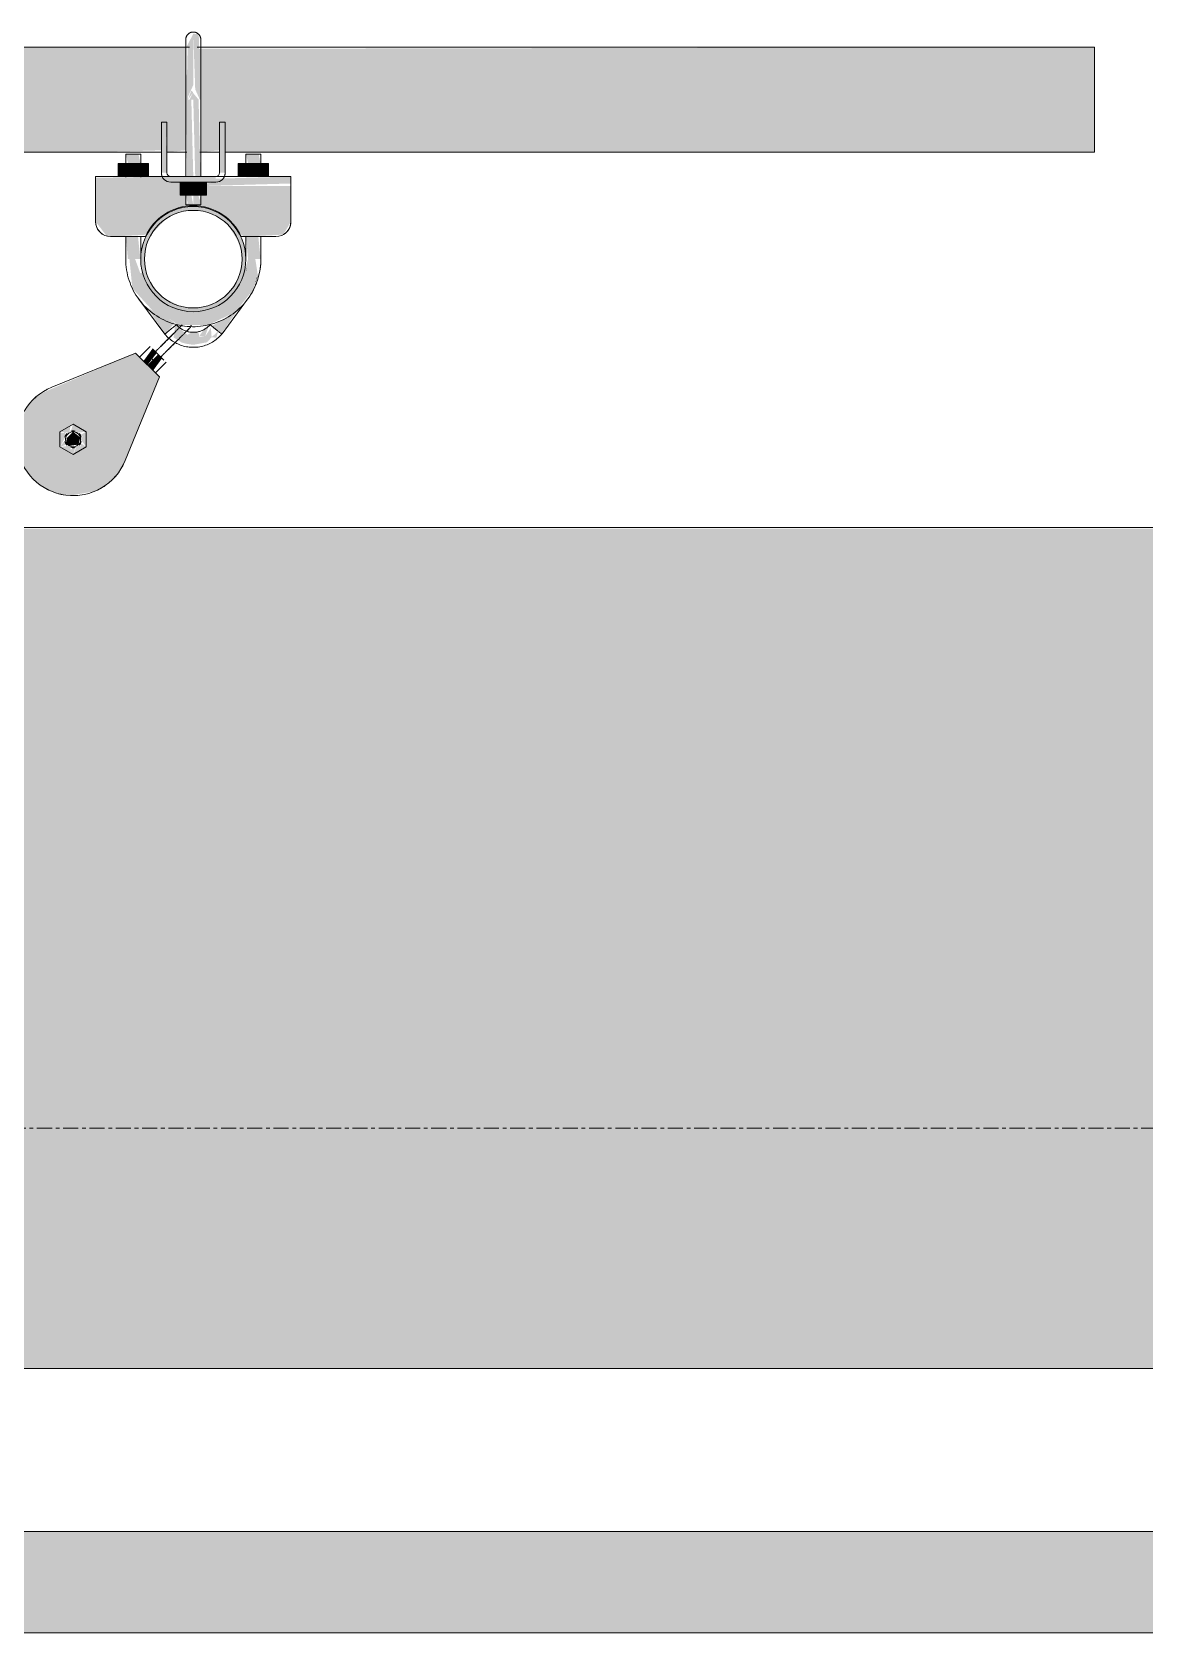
# Model space of a CAD drawing. Header units: inches. Extents: x 21380 to 98133, y -290 to 853.
# Drawn here: x 31748.6 to 31785.6, y 241.2 to 294.5 of the extents above; entities that cross this region are included whole.
import ezdxf

# ---------------------------------------------------------------- set-up
doc = ezdxf.new("R2010")
doc.units = ezdxf.units.IN
doc.header["$MEASUREMENT"] = 0
doc.linetypes.add('Grid Line 1_2_', pattern=[0.875, 0.5, -0.125, 0.125, -0.125])
for name, color, linetype, lineweight in [('A-FLOR-LEVL', 51, 'Continuous', 9), ('M-HVAC-DUCT', 70, 'Continuous', 9), ('Q-SPCQ', 91, 'Continuous', 9), ('S-BEAM', 12, 'Continuous', 9)]:
    doc.layers.add(name, color=color, linetype=linetype, lineweight=lineweight)

# ---------------------------------------------------------------- blocks, each defined once
blk = doc.blocks.new('Basketball_Backstop-Performance_Sports_Systems-3103-Ceiling_Hung - 27_-0_ to 27_-11 7_8_-652462-Building Section - North_South looking East _ Fitness Center')
at = {"layer": 'Q-SPCQ'}
h = blk.add_hatch(color=256, dxfattribs=at)
h.paths.add_polyline_path([(21398.251, 292.25), (21398.428, 292.492), (21398.363, 292.556), (21398.303, 292.392)], flags=0)
h.paths.add_polyline_path([(21398.211, 292.25), (21398.428, 292.733), (21398.428, 294.444), (21398.202, 294), (21398.241, 293.981), (21398.227, 293.286), (21398.201, 292.845)], flags=0)
for points in [[(21398.644, 292.25), (21398.614, 294.32), (21398.586, 294.429), (21398.428, 294.444), (21398.493, 292.589), (21398.605, 292.339)], [(21396.175, 289.687), (21396.175, 290.125), (21395.923, 290.125), (21395.923, 289.687)], [(21396.68, 289.687), (21396.68, 290.125), (21396.175, 290.125), (21396.175, 289.687)], [(21396.933, 289.687), (21396.933, 290.125), (21396.68, 290.125), (21396.68, 289.687)], [(21399.923, 289.687), (21400.175, 289.687), (21400.175, 290.125), (21399.923, 290.125)], [(21400.68, 289.687), (21400.68, 290.125), (21400.175, 290.125), (21400.175, 289.687)], [(21400.933, 289.687), (21400.933, 290.125), (21400.68, 290.125), (21400.68, 289.687)], [(21397.99, 289.062), (21398.428, 289.062), (21398.428, 289.5), (21397.99, 289.5)], [(21398.428, 289.062), (21398.865, 289.062), (21398.865, 289.5), (21398.428, 289.5)], [(21395.678, 287.687), (21396.873, 287.75), (21397.279, 288.268), (21397.615, 288.499), (21398.007, 288.649), (21398.493, 288.701), (21398.929, 288.628), (21399.323, 288.453), (21399.674, 288.175), (21399.944, 287.812), (21400.118, 287.687), (21401.428, 287.754), (21401.678, 288.187), (21401.678, 289.375), (21398.865, 289.375), (21398.865, 289.062), (21398.669, 289.062), (21398.605, 288.75), (21398.186, 288.791), (21398.186, 289.062), (21397.99, 289.062), (21397.99, 289.375), (21395.178, 289.375), (21395.178, 288.187), (21395.548, 287.705)], [(21398.928, 284.744), (21399.831, 285.178), (21400.455, 285.961), (21400.567, 286.469), (21400.493, 286.937), (21400.303, 286.937), (21400.251, 286.937), (21400.118, 286.485), (21399.747, 285.807), (21399.444, 285.53), (21399.053, 285.319), (21398.68, 285.221), (21398.17, 285.221), (21397.779, 285.328), (21397.339, 285.586), (21397.021, 285.921), (21396.794, 286.348), (21396.735, 286.5), (21396.664, 286.469), (21396.493, 286.937), (21396.303, 286.937), (21396.401, 285.961), (21397.187, 285.1), (21397.476, 284.961), (21397.517, 285.031), (21397.927, 284.744), (21398.68, 284.744)], [(21397.488, 284.449), (21397.805, 284.811), (21397.476, 285.07), (21397.457, 284.971), (21396.905, 285.328), (21397.358, 284.623), (21397.468, 284.476)], [(21399.364, 284.452), (21400.178, 285.644), (21400.143, 285.633), (21399.707, 285.119), (21399.047, 284.705), (21399.321, 284.486)], [(21396.903, 283.412), (21397.212, 283.81), (21397.069, 283.953), (21396.77, 283.545), (21396.834, 283.481)], [(21397.09, 283.225), (21397.389, 283.633), (21397.256, 283.766), (21396.903, 283.412), (21397.035, 283.28)], [(21394.303, 280.721), (21394.605, 280.761), (21394.669, 281.002), (21394.428, 281.187), (21394.211, 280.974), (21394.211, 280.812)]]:
    blk.add_hatch(color=256, dxfattribs=at).paths.add_polyline_path(points, flags=0)
h = blk.add_hatch(color=256, dxfattribs=at)
h.paths.add_polyline_path([(21398.605, 292.25), (21398.417, 292.476), (21398.303, 292.25), (21398.553, 292.25)], flags=0)
h.paths.add_polyline_path([(21412.042, 292.25), (21428.428, 292.25), (21428.428, 294), (21398.613, 293.94), (21398.644, 292.25), (21407.2, 292.25)], flags=0)
h.paths.add_polyline_path([(21398.211, 292.25), (21398.251, 292.25), (21398.251, 292.339)], flags=0)
h.paths.add_polyline_path([(21387.833, 292.25), (21398.211, 292.25), (21398.193, 294), (21368.428, 293.94), (21368.467, 292.25), (21382.992, 292.25)], flags=0)
h = blk.add_hatch(color=256, dxfattribs=at)
h.paths.add_polyline_path([(21428.428, 290.5), (21428.428, 292.25), (21398.669, 292.25), (21398.669, 290.5), (21399.303, 290.56), (21399.303, 291), (21399.49, 291), (21399.49, 290.5), (21407.2, 290.5)], flags=0)
h.paths.add_polyline_path([(21395.096, 290.5), (21397.365, 290.56), (21397.365, 291), (21397.553, 291), (21397.553, 290.5), (21398.186, 290.56), (21398.186, 292.25), (21368.428, 292.25), (21368.467, 290.5), (21392.675, 290.5)], flags=0)
h = blk.add_hatch(color=256, dxfattribs=at)
h.paths.add_polyline_path([(21398.363, 288.75), (21398.428, 288.75), (21398.363, 289.062), (21398.186, 289.062), (21398.251, 288.75), (21398.303, 288.75)], flags=0)
h.paths.add_polyline_path([(21398.251, 289.687), (21398.428, 289.687), (21398.363, 292.25), (21398.186, 292.25), (21398.222, 289.687)], flags=0)
h = blk.add_hatch(color=256, dxfattribs=at)
h.paths.add_polyline_path([(21398.493, 288.75), (21398.669, 288.75), (21398.6, 289.062), (21398.428, 289.062), (21398.428, 288.75)], flags=0)
h.paths.add_polyline_path([(21398.634, 289.687), (21398.669, 289.687), (21398.605, 292.25), (21398.428, 292.25), (21398.493, 289.687), (21398.605, 289.687)], flags=0)
h = blk.add_hatch(color=256, dxfattribs=at)
h.paths.add_polyline_path([(21399.178, 289.5), (21399.178, 289.687), (21397.678, 289.687), (21397.678, 289.5)], flags=0)
h.paths.add_polyline_path([(21397.517, 289.812), (21397.553, 289.812), (21397.517, 291), (21397.365, 291), (21397.365, 289.812)], flags=0)
h.paths.add_polyline_path([(21399.303, 289.812), (21399.49, 289.812), (21399.49, 291), (21399.303, 291), (21399.303, 290.132)], flags=0)
h = blk.add_hatch(color=256, dxfattribs=at)
h.paths.add_polyline_path([(21396.303, 286.937), (21396.669, 286.937), (21396.587, 287.687), (21396.186, 287.687), (21396.251, 286.937)], flags=0)
h.paths.add_polyline_path([(21396.422, 290.125), (21396.669, 290.125), (21396.605, 290.437), (21396.186, 290.437), (21396.256, 290.125), (21396.363, 290.125)], flags=0)
h = blk.add_hatch(color=256, dxfattribs=at)
h.paths.add_polyline_path([(21400.553, 286.937), (21400.669, 286.937), (21400.593, 287.687), (21400.186, 287.687), (21400.251, 286.937), (21400.493, 286.937)], flags=0)
h.paths.add_polyline_path([(21400.487, 290.125), (21400.669, 290.132), (21400.605, 290.437), (21400.186, 290.437), (21400.251, 290.125), (21400.428, 290.125)], flags=0)
h = blk.add_hatch(color=256, dxfattribs=at)
h.paths.add_polyline_path([(21397.99, 289.375), (21397.99, 289.5), (21397.678, 289.571), (21397.678, 289.687), (21395.178, 289.646), (21395.178, 289.375), (21397.517, 289.375)], flags=0)
h.paths.add_polyline_path([(21398.865, 289.375), (21401.678, 289.456), (21401.678, 289.687), (21399.178, 289.615), (21399.178, 289.5), (21398.865, 289.456), (21398.865, 289.41)], flags=0)
h = blk.add_hatch(color=256, dxfattribs=at)
h.paths.add_polyline_path([(21398.428, 285.187), (21398.881, 285.247), (21399.303, 285.422), (21399.665, 285.7), (21399.943, 286.062), (21400.118, 286.485), (21400.178, 286.937), (21400.118, 287.39), (21399.938, 287.82), (21399.665, 288.175), (21399.303, 288.453), (21398.881, 288.628), (21398.428, 288.687), (21397.975, 288.628), (21397.517, 288.426), (21397.19, 288.175), (21396.912, 287.812), (21396.737, 287.39), (21396.678, 286.937), (21396.744, 286.469), (21396.912, 286.062), (21397.19, 285.7), (21397.553, 285.422), (21397.975, 285.247)], flags=0)
h.paths.add_polyline_path([(21398.428, 285.312), (21398.007, 285.368), (21397.517, 285.606), (21397.279, 285.788), (21397.021, 286.125), (21396.858, 286.517), (21396.803, 286.937), (21396.858, 287.358), (21397.021, 287.75), (21397.517, 288.269), (21397.615, 288.345), (21398.007, 288.507), (21398.428, 288.562), (21398.848, 288.507), (21399.24, 288.345), (21399.577, 288.087), (21399.938, 287.502), (21399.997, 287.358), (21400.053, 286.937), (21399.978, 286.469), (21399.835, 286.125), (21399.577, 285.788), (21399.24, 285.53), (21398.848, 285.368)], flags=0)
h = blk.add_hatch(color=256, dxfattribs=at)
h.paths.add_polyline_path([(21399.95, 286.028), (21400.016, 286.213), (21399.943, 286.062)], flags=0)
h.paths.add_polyline_path([(21400.479, 286.068), (21400.597, 286.469), (21400.534, 286.309), (21400.52, 286.248)], flags=0)
h.paths.add_polyline_path([(21400.18, 286.503), (21400.208, 286.662), (21400.18, 286.554)], flags=0)
h = blk.add_hatch(color=256, dxfattribs=at)
h.paths.add_polyline_path([(21399.038, 284.337), (21399.196, 284.32), (21399.257, 284.537)], flags=0)
h.paths.add_polyline_path([(21398.421, 284.083), (21398.885, 284.167), (21399.038, 284.337), (21399.014, 284.654), (21398.819, 284.354), (21398.615, 284.387), (21398.61, 284.53), (21398.399, 284.513), (21398.23, 284.416), (21397.869, 284.715), (21397.816, 284.674), (21397.774, 284.327), (21398.044, 284.159), (21398.208, 284.117)], flags=0)
h.paths.add_polyline_path([(21398.61, 284.351), (21398.819, 284.354), (21398.937, 284.705), (21398.813, 284.641)], flags=0)
h = blk.add_hatch(color=256, dxfattribs=at)
h.paths.add_polyline_path([(21394.34, 279.065), (21395.096, 279.199), (21395.235, 279.245), (21395.623, 279.493), (21395.939, 279.828), (21396.164, 280.229), (21397.3, 283.015), (21396.505, 283.81), (21393.318, 282.449), (21392.983, 282.133), (21392.675, 281.564), (21392.59, 281.308), (21392.555, 280.849), (21392.675, 280.3), (21392.819, 279.975), (21393.102, 279.612), (21393.465, 279.329), (21393.886, 279.143)], flags=0)
h.paths.add_polyline_path([(21394.428, 280.432), (21394.501, 280.666), (21394.354, 280.602), (21394.417, 280.458)], flags=0)
h.paths.add_polyline_path([(21393.99, 280.685), (21394.211, 280.762), (21394.114, 280.852), (21394.017, 280.721)], flags=0)
h.paths.add_polyline_path([(21394.428, 281.443), (21394.355, 281.209), (21394.535, 281.195), (21394.454, 281.382)], flags=0)
h.paths.add_polyline_path([(21394.865, 281.19), (21394.669, 281.081), (21394.749, 281.034), (21394.839, 281.154)], flags=0)
h.paths.add_polyline_path([(21394.428, 280.432), (21393.99, 280.747), (21394.03, 281.213), (21394.428, 281.443), (21394.865, 281.19), (21394.838, 280.669), (21394.475, 280.459)], flags=0)
h.paths.add_polyline_path([(21394.865, 280.685), (21394.678, 280.812), (21394.678, 280.707), (21394.809, 280.691)], flags=0)
h.paths.add_polyline_path([(21394.151, 280.973), (21394.178, 281.168), (21394.017, 281.154), (21394.15, 280.974)], flags=0)
h = blk.add_hatch(color=256, dxfattribs=at)
h.paths.add_polyline_path([(21252.794, 278.622), (21392.558, 280.831), (21392.553, 281.065), (21252.789, 278.857), (21252.795, 278.628)], flags=0)
h.paths.add_polyline_path([(21251.162, 278.633), (21251.204, 278.714), (21251.142, 278.91), (21251.118, 278.823), (21251.156, 278.636)], flags=0)
h.paths.add_polyline_path([(21394.173, 280.823), (21394.211, 280.894), (21394.17, 280.83)], flags=0)
h = blk.add_hatch(color=256, dxfattribs=at)
h.paths.add_polyline_path([(21394.865, 280.685), (21394.865, 281.19), (21394.678, 280.937)], flags=0)
h.paths.add_polyline_path([(21394.428, 280.432), (21394.865, 280.685), (21394.553, 280.721), (21394.477, 280.547)], flags=0)
h.paths.add_polyline_path([(21393.99, 280.685), (21394.15, 280.974), (21393.99, 281.19), (21393.99, 280.974)], flags=0)
h.paths.add_polyline_path([(21394.428, 280.432), (21394.303, 280.721), (21393.99, 280.685), (21394.211, 280.557)], flags=0)
h.paths.add_polyline_path([(21394.553, 281.154), (21394.865, 281.19), (21394.428, 281.443), (21394.538, 281.187)], flags=0)
h.paths.add_polyline_path([(21394.303, 281.154), (21394.343, 281.393), (21393.99, 281.19), (21394.211, 281.165)], flags=0)
for p, q in [((21398.3, 294), (21368.428, 294)), ((21428.428, 294), (21398.558, 294)), ((21428.428, 294), (21428.428, 292.25)), ((21398.178, 292.25), (21398.178, 289.687)), ((21398.678, 289.687), (21398.678, 292.25)), ((21428.428, 292.25), (21428.428, 290.5)), ((21397.553, 291.5), (21397.365, 291.5)), ((21397.365, 291), (21397.365, 291.5)), ((21397.365, 291.5), (21397.365, 291.369)), ((21397.365, 291.5), (21397.553, 291.5)), ((21397.365, 291.346), (21397.365, 291.003)), ((21397.553, 291.369), (21397.553, 291.5)), ((21397.553, 291.5), (21397.553, 291)), ((21397.553, 291.003), (21397.553, 291.346)), ((21399.49, 291.5), (21399.303, 291.5)), ((21399.303, 291), (21399.303, 291.5)), ((21399.303, 291.5), (21399.303, 291.369)), ((21399.303, 291.5), (21399.49, 291.5)), ((21399.303, 291.346), (21399.303, 291.003)), ((21399.49, 291.369), (21399.49, 291.5)), ((21399.49, 291.5), (21399.49, 291)), ((21399.49, 291.003), (21399.49, 291.346)), ((21397.365, 289.812), (21397.365, 291)), ((21397.553, 291), (21397.553, 289.812)), ((21399.303, 291), (21399.303, 289.812)), ((21399.49, 289.812), (21399.49, 291)), ((21368.428, 290.5), (21397.365, 290.5)), ((21395.923, 290.125), (21396.175, 290.125)), ((21395.923, 290.125), (21395.923, 289.687)), ((21396.175, 290.125), (21396.68, 290.125)), ((21396.175, 289.687), (21396.175, 290.125)), ((21396.178, 290.437), (21396.178, 290.125)), ((21396.178, 290.437), (21396.186, 290.437)), ((21396.186, 290.437), (21396.178, 290.437)), ((21396.178, 290.437), (21396.178, 289.672)), ((21396.178, 290.437), (21396.678, 290.437)), ((21396.186, 290.437), (21396.178, 290.437)), ((21396.178, 290.437), (21396.178, 290.125)), ((21396.178, 290.437), (21396.186, 290.437)), ((21396.186, 290.437), (21396.178, 290.437)), ((21396.669, 290.437), (21396.678, 290.437)), ((21396.678, 290.437), (21396.669, 290.437)), ((21396.678, 290.437), (21396.669, 290.437)), ((21396.669, 290.437), (21396.678, 290.437)), ((21396.678, 290.437), (21396.669, 290.437)), ((21396.678, 290.125), (21396.678, 290.437)), ((21396.678, 289.67), (21396.678, 290.437)), ((21396.678, 290.125), (21396.678, 290.437)), ((21396.68, 290.125), (21396.933, 290.125)), ((21396.68, 289.687), (21396.68, 290.125)), ((21396.933, 289.687), (21396.933, 290.125)), ((21397.553, 290.5), (21398.211, 290.5)), ((21398.178, 290.5), (21398.178, 289.687)), ((21398.178, 290.5), (21398.178, 289.687)), ((21398.178, 290.5), (21398.178, 289.687)), ((21398.644, 290.5), (21399.303, 290.5)), ((21398.678, 289.687), (21398.678, 290.5)), ((21398.678, 289.687), (21398.678, 290.5)), ((21398.678, 289.687), (21398.678, 290.5)), ((21399.49, 290.5), (21428.428, 290.5)), ((21399.923, 290.125), (21400.175, 290.125)), ((21399.923, 289.687), (21399.923, 290.125)), ((21400.175, 290.125), (21400.68, 290.125)), ((21400.175, 289.687), (21400.175, 290.125)), ((21400.178, 290.437), (21400.178, 290.132)), ((21400.186, 290.437), (21400.178, 290.437)), ((21400.178, 290.437), (21400.186, 290.437)), ((21400.178, 290.437), (21400.178, 289.677)), ((21400.186, 290.437), (21400.178, 290.437)), ((21400.178, 290.437), (21400.678, 290.437)), ((21400.178, 290.437), (21400.178, 290.132)), ((21400.186, 290.437), (21400.178, 290.437)), ((21400.178, 290.437), (21400.186, 290.437)), ((21400.678, 290.437), (21400.669, 290.437)), ((21400.669, 290.437), (21400.678, 290.437)), ((21400.678, 290.437), (21400.669, 290.437)), ((21400.678, 290.437), (21400.669, 290.437)), ((21400.669, 290.437), (21400.678, 290.437)), ((21400.678, 290.132), (21400.678, 290.437)), ((21400.678, 289.677), (21400.678, 290.437)), ((21400.678, 290.132), (21400.678, 290.437)), ((21400.68, 290.125), (21400.933, 290.125)), ((21400.68, 289.687), (21400.68, 290.125)), ((21400.933, 290.125), (21400.933, 289.687)), ((21397.678, 289.687), (21395.178, 289.687)), ((21395.178, 289.375), (21395.178, 289.687)), ((21399.178, 289.687), (21397.678, 289.687)), ((21397.678, 289.5), (21399.178, 289.5)), ((21397.99, 289.062), (21397.99, 289.5)), ((21398.178, 289.5), (21398.178, 288.75)), ((21398.428, 289.5), (21398.428, 289.062)), ((21398.678, 288.75), (21398.678, 289.5)), ((21398.865, 289.062), (21398.865, 289.5)), ((21401.678, 289.687), (21399.178, 289.687)), ((21401.678, 289.687), (21401.678, 289.375)), ((21395.178, 289.375), (21395.178, 288.187)), ((21398.428, 289.062), (21397.99, 289.062)), ((21398.865, 289.062), (21398.428, 289.062)), ((21401.678, 288.187), (21401.678, 289.375)), ((21398.428, 288.75), (21398.186, 288.75)), ((21398.669, 288.75), (21398.428, 288.75)), ((21395.678, 287.687), (21396.834, 287.687)), ((21396.178, 287.687), (21396.178, 286.937)), ((21396.178, 287.687), (21396.178, 286.937)), ((21396.178, 287.687), (21396.178, 286.937)), ((21396.678, 286.937), (21396.678, 287.687)), ((21396.678, 286.937), (21396.678, 287.687)), ((21396.678, 286.937), (21396.678, 287.687)), ((21400.022, 287.687), (21401.178, 287.687)), ((21400.178, 287.687), (21400.178, 286.937)), ((21400.178, 287.687), (21400.178, 286.937)), ((21400.178, 287.687), (21400.178, 286.937)), ((21400.678, 286.937), (21400.678, 287.687)), ((21400.678, 286.937), (21400.678, 287.687)), ((21400.678, 286.937), (21400.678, 287.687)), ((21396.355, 286.061), (21396.392, 285.979)), ((21396.618, 285.6), (21397.476, 284.439)), ((21399.391, 284.455), (21400.237, 285.6)), ((21396.505, 283.81), (21393.719, 282.674)), ((21396.505, 283.81), (21397.3, 283.015)), ((21396.991, 284.031), (21396.638, 283.678)), ((21397.069, 283.953), (21397.256, 283.766)), ((21397.256, 283.766), (21397.444, 283.578)), ((21397.168, 283.147), (21397.521, 283.501)), ((21396.164, 280.229), (21397.3, 283.015)), ((21394.428, 281.443), (21393.99, 281.19)), ((21393.99, 281.19), (21393.99, 280.685)), ((21394.865, 281.19), (21394.428, 281.443)), ((21394.865, 280.685), (21394.865, 281.19)), ((21393.99, 280.685), (21394.428, 280.432)), ((21394.428, 280.432), (21394.865, 280.685))]:
    blk.add_line(p, q, dxfattribs=at)
at = {"layer": 'Q-SPCQ', "flags": 128}
for points in [[(21398.178, 294.25), (21398.178, 294.26), (21398.179, 294.27), (21398.18, 294.28), (21398.181, 294.29), (21398.183, 294.3), (21398.185, 294.309), (21398.188, 294.319), (21398.191, 294.329), (21398.194, 294.338), (21398.198, 294.347), (21398.202, 294.356), (21398.206, 294.365), (21398.211, 294.374), (21398.216, 294.383), (21398.221, 294.391), (21398.227, 294.399), (21398.233, 294.407), (21398.24, 294.415), (21398.247, 294.422), (21398.254, 294.429), (21398.261, 294.436), (21398.269, 294.443), (21398.276, 294.449), (21398.284, 294.455), (21398.293, 294.46), (21398.301, 294.466), (21398.31, 294.47), (21398.319, 294.475), (21398.328, 294.479), (21398.337, 294.483), (21398.347, 294.486), (21398.356, 294.49), (21398.366, 294.492), (21398.376, 294.494), (21398.385, 294.496), (21398.395, 294.498), (21398.405, 294.499), (21398.415, 294.5), (21398.425, 294.5), (21398.428, 294.5)], [(21398.178, 294.25), (21398.178, 294.26), (21398.179, 294.27), (21398.18, 294.28), (21398.181, 294.29), (21398.183, 294.3), (21398.185, 294.309), (21398.188, 294.319), (21398.191, 294.329), (21398.194, 294.338), (21398.198, 294.347), (21398.202, 294.356), (21398.206, 294.365), (21398.211, 294.374), (21398.216, 294.383), (21398.221, 294.391), (21398.227, 294.399), (21398.233, 294.407), (21398.24, 294.415), (21398.247, 294.422), (21398.254, 294.429), (21398.261, 294.436), (21398.269, 294.443), (21398.276, 294.449), (21398.284, 294.455), (21398.293, 294.46), (21398.301, 294.466), (21398.31, 294.47), (21398.319, 294.475), (21398.328, 294.479), (21398.337, 294.483), (21398.347, 294.486), (21398.356, 294.49), (21398.366, 294.492), (21398.376, 294.494), (21398.385, 294.496), (21398.395, 294.498), (21398.405, 294.499), (21398.415, 294.5), (21398.425, 294.5), (21398.428, 294.5)], [(21398.428, 294.5), (21398.438, 294.5), (21398.448, 294.499), (21398.458, 294.498), (21398.468, 294.497), (21398.477, 294.495), (21398.487, 294.493), (21398.497, 294.49), (21398.506, 294.487), (21398.516, 294.484), (21398.525, 294.48), (21398.534, 294.476), (21398.543, 294.472), (21398.552, 294.467), (21398.561, 294.462), (21398.569, 294.456), (21398.577, 294.451), (21398.585, 294.444)], [(21398.428, 294.5), (21398.438, 294.5), (21398.448, 294.499), (21398.458, 294.498), (21398.468, 294.497), (21398.477, 294.495), (21398.487, 294.493), (21398.497, 294.49), (21398.506, 294.487), (21398.516, 294.484), (21398.525, 294.48), (21398.534, 294.476), (21398.543, 294.472), (21398.552, 294.467), (21398.561, 294.462), (21398.569, 294.456), (21398.577, 294.451), (21398.585, 294.444), (21398.593, 294.438), (21398.6, 294.431), (21398.607, 294.424), (21398.614, 294.417), (21398.62, 294.409), (21398.627, 294.401), (21398.633, 294.393), (21398.638, 294.385), (21398.643, 294.377), (21398.648, 294.368), (21398.653, 294.359), (21398.657, 294.35), (21398.661, 294.341), (21398.664, 294.331), (21398.667, 294.322), (21398.67, 294.312), (21398.672, 294.302), (21398.674, 294.292), (21398.676, 294.283), (21398.677, 294.273), (21398.677, 294.263), (21398.678, 294.253), (21398.678, 294.25)], [(21398.614, 294.417), (21398.62, 294.409), (21398.627, 294.401), (21398.633, 294.393), (21398.638, 294.385), (21398.643, 294.377), (21398.648, 294.368), (21398.653, 294.359), (21398.657, 294.35), (21398.661, 294.341), (21398.664, 294.331), (21398.667, 294.322), (21398.67, 294.312), (21398.672, 294.302), (21398.674, 294.292), (21398.676, 294.283), (21398.677, 294.273), (21398.677, 294.263), (21398.678, 294.253), (21398.678, 294.25)], [(21398.178, 294.142), (21398.178, 294.166), (21398.178, 294.187), (21398.178, 294.206), (21398.178, 294.221), (21398.178, 294.233), (21398.178, 294.242), (21398.178, 294.247), (21398.178, 294.25)], [(21398.178, 294.25), (21398.178, 294.248), (21398.178, 294.244), (21398.178, 294.236), (21398.178, 294.224), (21398.178, 294.21), (21398.178, 294.193), (21398.178, 294.172), (21398.178, 294.148)], [(21398.178, 293.975), (21398.178, 294.014), (21398.178, 294.05), (21398.178, 294.084), (21398.178, 294.114), (21398.178, 294.142), (21398.178, 294.166), (21398.178, 294.187), (21398.178, 294.206), (21398.178, 294.221), (21398.178, 294.233), (21398.178, 294.242), (21398.178, 294.247), (21398.178, 294.25)], [(21398.178, 294.25), (21398.178, 294.248), (21398.178, 294.244), (21398.178, 294.236), (21398.178, 294.224), (21398.178, 294.21), (21398.178, 294.193), (21398.178, 294.172), (21398.178, 294.148), (21398.178, 294.122), (21398.178, 294.092), (21398.178, 294.06), (21398.178, 294.024), (21398.178, 293.986), (21398.178, 293.945), (21398.178, 293.901), (21398.178, 293.854), (21398.178, 293.805), (21398.178, 293.754), (21398.178, 293.7), (21398.178, 293.643), (21398.178, 293.585), (21398.178, 293.524), (21398.178, 293.462), (21398.178, 293.397), (21398.178, 293.331), (21398.178, 293.262), (21398.178, 293.193), (21398.178, 293.121), (21398.178, 293.049), (21398.178, 292.975), (21398.178, 292.9), (21398.178, 292.823), (21398.178, 292.746), (21398.178, 292.668), (21398.178, 292.59), (21398.178, 292.511), (21398.178, 292.431), (21398.178, 292.352), (21398.178, 292.272), (21398.178, 292.25)], [(21398.678, 294.014), (21398.678, 294.05), (21398.678, 294.084), (21398.678, 294.114), (21398.678, 294.142), (21398.678, 294.166), (21398.678, 294.187), (21398.678, 294.206), (21398.678, 294.221), (21398.678, 294.233), (21398.678, 294.242), (21398.678, 294.247), (21398.678, 294.25)], [(21398.678, 294.25), (21398.678, 294.248), (21398.678, 294.244), (21398.678, 294.236), (21398.678, 294.224), (21398.678, 294.21), (21398.678, 294.193), (21398.678, 294.172), (21398.678, 294.148), (21398.678, 294.122), (21398.678, 294.092), (21398.678, 294.06), (21398.678, 294.024), (21398.678, 293.986)], [(21398.678, 292.25), (21398.678, 292.33), (21398.678, 292.41), (21398.678, 292.489), (21398.678, 292.569), (21398.678, 292.647), (21398.678, 292.725), (21398.678, 292.803), (21398.678, 292.879), (21398.678, 292.955), (21398.678, 293.029), (21398.678, 293.102), (21398.678, 293.174), (21398.678, 293.244), (21398.678, 293.312), (21398.678, 293.379), (21398.678, 293.444), (21398.678, 293.508), (21398.678, 293.569), (21398.678, 293.628), (21398.678, 293.685), (21398.678, 293.739), (21398.678, 293.791), (21398.678, 293.841), (21398.678, 293.888), (21398.678, 293.933), (21398.678, 293.975), (21398.678, 294.014), (21398.678, 294.05), (21398.678, 294.084), (21398.678, 294.114), (21398.678, 294.142), (21398.678, 294.166), (21398.678, 294.187), (21398.678, 294.206), (21398.678, 294.221), (21398.678, 294.233), (21398.678, 294.242), (21398.678, 294.247), (21398.678, 294.25)], [(21398.678, 294.25), (21398.678, 294.248), (21398.678, 294.244), (21398.678, 294.236), (21398.678, 294.224), (21398.678, 294.21), (21398.678, 294.193), (21398.678, 294.172), (21398.678, 294.148), (21398.678, 294.122), (21398.678, 294.092), (21398.678, 294.06), (21398.678, 294.024), (21398.678, 293.986)], [(21396.178, 286.937), (21396.18, 286.848), (21396.185, 286.758), (21396.194, 286.668), (21396.207, 286.579), (21396.223, 286.49), (21396.242, 286.403), (21396.265, 286.316)], [(21396.178, 286.937), (21396.18, 286.848), (21396.185, 286.758), (21396.194, 286.668), (21396.207, 286.579), (21396.223, 286.49), (21396.242, 286.403), (21396.265, 286.316), (21396.292, 286.23), (21396.322, 286.145), (21396.355, 286.061), (21396.392, 285.979), (21396.432, 285.898), (21396.475, 285.82), (21396.521, 285.742), (21396.571, 285.667), (21396.623, 285.594), (21396.678, 285.523), (21396.736, 285.454), (21396.797, 285.387), (21396.86, 285.323), (21396.926, 285.262), (21396.994, 285.203), (21397.065, 285.147), (21397.137, 285.094), (21397.212, 285.044), (21397.289, 284.997), (21397.367, 284.953), (21397.448, 284.912), (21397.529, 284.875), (21397.613, 284.84), (21397.697, 284.809), (21397.783, 284.782), (21397.869, 284.758), (21397.957, 284.737), (21398.045, 284.72), (21398.134, 284.707), (21398.224, 284.697), (21398.314, 284.69), (21398.404, 284.688), (21398.494, 284.688), (21398.583, 284.693), (21398.673, 284.701), (21398.762, 284.712), (21398.851, 284.728), (21398.939, 284.746), (21399.026, 284.769), (21399.112, 284.794), (21399.198, 284.823), (21399.282, 284.856), (21399.364, 284.892), (21399.445, 284.931), (21399.525, 284.973), (21399.602, 285.018), (21399.678, 285.067), (21399.752, 285.118), (21399.824, 285.173), (21399.893, 285.23), (21399.96, 285.29), (21400.025, 285.353), (21400.087, 285.418), (21400.146, 285.485), (21400.203, 285.555), (21400.257, 285.627), (21400.308, 285.701), (21400.356, 285.778), (21400.401, 285.856), (21400.442, 285.935), (21400.481, 286.017), (21400.516, 286.1), (21400.548, 286.184), (21400.576, 286.269), (21400.601, 286.356), (21400.623, 286.443), (21400.641, 286.531), (21400.655, 286.62), (21400.666, 286.709), (21400.674, 286.799), (21400.677, 286.889), (21400.678, 286.937)], [(21396.178, 286.937), (21396.18, 286.848), (21396.185, 286.758), (21396.194, 286.668), (21396.207, 286.579), (21396.223, 286.49), (21396.242, 286.403), (21396.265, 286.316), (21396.292, 286.23), (21396.322, 286.145), (21396.355, 286.061), (21396.392, 285.979)], [(21400.503, 286.069), (21400.536, 286.152), (21400.566, 286.237), (21400.592, 286.323), (21400.615, 286.41), (21400.635, 286.498), (21400.65, 286.587), (21400.663, 286.676), (21400.671, 286.766), (21400.676, 286.855), (21400.678, 286.937)], [(21400.601, 286.356), (21400.623, 286.443), (21400.641, 286.531), (21400.655, 286.62), (21400.666, 286.709), (21400.674, 286.799), (21400.677, 286.889), (21400.678, 286.937)], [(21396.432, 285.898), (21396.475, 285.82), (21396.521, 285.742), (21396.571, 285.667), (21396.623, 285.594), (21396.678, 285.523)], [(21396.432, 285.898), (21396.475, 285.82), (21396.521, 285.742), (21396.571, 285.667), (21396.618, 285.6)], [(21400.146, 285.485), (21400.203, 285.555), (21400.257, 285.627), (21400.308, 285.701), (21400.356, 285.778), (21400.401, 285.856)], [(21400.237, 285.6), (21400.289, 285.674), (21400.338, 285.749), (21400.384, 285.826), (21400.427, 285.906)], [(21398.059, 284.746), (21398.047, 284.734), (21398.035, 284.722), (21398.022, 284.709), (21398.008, 284.695), (21397.994, 284.681), (21397.979, 284.666), (21397.964, 284.65), (21397.948, 284.634), (21397.931, 284.618), (21397.914, 284.6), (21397.896, 284.583), (21397.878, 284.565), (21397.86, 284.546), (21397.841, 284.527), (21397.822, 284.508), (21397.802, 284.488), (21397.782, 284.469), (21397.762, 284.448), (21397.741, 284.428), (21397.721, 284.407), (21397.7, 284.386), (21397.679, 284.365), (21397.658, 284.344), (21397.637, 284.323), (21397.616, 284.302), (21397.61, 284.296)], [(21398.989, 284.752), (21398.969, 284.73), (21398.947, 284.709), (21398.925, 284.689), (21398.902, 284.669), (21398.879, 284.651), (21398.854, 284.633), (21398.829, 284.617), (21398.804, 284.601), (21398.778, 284.587), (21398.751, 284.573), (21398.723, 284.561), (21398.696, 284.549), (21398.667, 284.539), (21398.639, 284.53), (21398.61, 284.522), (21398.581, 284.516), (21398.551, 284.51), (21398.521, 284.506), (21398.492, 284.503), (21398.462, 284.501), (21398.432, 284.5), (21398.402, 284.5), (21398.372, 284.502), (21398.342, 284.505), (21398.312, 284.509), (21398.283, 284.514), (21398.253, 284.521), (21398.224, 284.528), (21398.196, 284.537), (21398.167, 284.547), (21398.139, 284.558), (21398.112, 284.57), (21398.085, 284.583), (21398.059, 284.597), (21398.033, 284.613), (21398.008, 284.629), (21397.983, 284.646), (21397.959, 284.664), (21397.936, 284.684), (21397.914, 284.704), (21397.893, 284.725), (21397.872, 284.747)], [(21397.957, 284.737), (21398.045, 284.72), (21398.134, 284.707), (21398.224, 284.697), (21398.314, 284.69), (21398.404, 284.688), (21398.494, 284.688), (21398.583, 284.693), (21398.673, 284.701), (21398.762, 284.712), (21398.851, 284.728), (21398.939, 284.746)], [(21397.99, 284.677), (21398.005, 284.691), (21398.019, 284.705), (21398.032, 284.718), (21398.044, 284.731), (21398.056, 284.743)], [(21398.353, 284.741), (21398.353, 284.736), (21398.353, 284.731), (21398.353, 284.726), (21398.352, 284.721), (21398.352, 284.716), (21398.351, 284.712), (21398.349, 284.707), (21398.348, 284.702), (21398.347, 284.697), (21398.345, 284.692), (21398.343, 284.688), (21398.341, 284.683), (21398.339, 284.679), (21398.336, 284.675), (21398.333, 284.67), (21398.331, 284.666), (21398.328, 284.662), (21398.325, 284.658), (21398.321, 284.654), (21398.318, 284.651), (21398.317, 284.65)], [(21397.61, 284.296), (21397.589, 284.275), (21397.567, 284.254), (21397.546, 284.233), (21397.525, 284.212), (21397.504, 284.191), (21397.484, 284.17), (21397.463, 284.15), (21397.443, 284.129), (21397.423, 284.109), (21397.403, 284.09), (21397.384, 284.07), (21397.365, 284.051), (21397.346, 284.033), (21397.328, 284.015), (21397.31, 283.997), (21397.293, 283.98), (21397.276, 283.963), (21397.26, 283.947), (21397.244, 283.931), (21397.229, 283.916), (21397.215, 283.901), (21397.201, 283.888), (21397.188, 283.874), (21397.175, 283.862), (21397.164, 283.85), (21397.152, 283.839), (21397.142, 283.829), (21397.132, 283.819), (21397.124, 283.81), (21397.116, 283.802), (21397.108, 283.795), (21397.102, 283.788), (21397.096, 283.783), (21397.091, 283.778), (21397.087, 283.774), (21397.084, 283.77), (21397.082, 283.768), (21397.08, 283.767), (21397.079, 283.766)], [(21397.184, 283.871), (21397.197, 283.884), (21397.211, 283.898), (21397.225, 283.912), (21397.24, 283.927), (21397.256, 283.942), (21397.272, 283.958), (21397.289, 283.975), (21397.306, 283.992), (21397.323, 284.01), (21397.341, 284.028), (21397.36, 284.046), (21397.379, 284.065), (21397.398, 284.084), (21397.418, 284.104), (21397.438, 284.124), (21397.458, 284.144), (21397.478, 284.165), (21397.499, 284.185), (21397.52, 284.206), (21397.541, 284.227), (21397.562, 284.248), (21397.583, 284.269), (21397.604, 284.291), (21397.61, 284.296)], [(21397.476, 284.439), (21397.509, 284.402), (21397.544, 284.366), (21397.58, 284.331), (21397.618, 284.298), (21397.656, 284.267), (21397.696, 284.236), (21397.737, 284.208), (21397.779, 284.181), (21397.823, 284.156), (21397.867, 284.133), (21397.912, 284.111), (21397.958, 284.092), (21398.005, 284.074), (21398.052, 284.058), (21398.1, 284.044), (21398.149, 284.032), (21398.198, 284.021), (21398.247, 284.013), (21398.296, 284.007), (21398.346, 284.003), (21398.396, 284), (21398.446, 284), (21398.496, 284.002), (21398.546, 284.006), (21398.596, 284.011), (21398.645, 284.019), (21398.694, 284.029), (21398.743, 284.04), (21398.791, 284.054), (21398.838, 284.069), (21398.885, 284.087), (21398.931, 284.106), (21398.977, 284.127), (21399.021, 284.15), (21399.065, 284.174), (21399.107, 284.201), (21399.149, 284.229), (21399.189, 284.258), (21399.228, 284.29), (21399.266, 284.322), (21399.302, 284.357), (21399.337, 284.392), (21399.371, 284.429), (21399.379, 284.439)], [(21397.61, 284.296), (21397.631, 284.317), (21397.652, 284.339), (21397.673, 284.36), (21397.694, 284.381), (21397.715, 284.402), (21397.736, 284.422), (21397.756, 284.443), (21397.777, 284.463)], [(21397.787, 284.119), (21397.808, 284.141), (21397.829, 284.162), (21397.85, 284.183), (21397.871, 284.204), (21397.892, 284.225), (21397.913, 284.246), (21397.933, 284.266), (21397.953, 284.286), (21397.973, 284.306), (21397.993, 284.326), (21398.012, 284.345), (21398.031, 284.364), (21398.05, 284.383), (21398.068, 284.401), (21398.086, 284.419), (21398.103, 284.436), (21398.12, 284.453), (21398.136, 284.469), (21398.152, 284.485), (21398.167, 284.5), (21398.181, 284.514), (21398.195, 284.528), (21398.208, 284.541), (21398.221, 284.554), (21398.233, 284.566), (21398.244, 284.577), (21398.254, 284.587), (21398.264, 284.597), (21398.273, 284.606), (21398.281, 284.614), (21398.288, 284.621), (21398.295, 284.628), (21398.3, 284.633), (21398.305, 284.638), (21398.309, 284.642), (21398.312, 284.645), (21398.315, 284.648), (21398.316, 284.649), (21398.317, 284.65)], [(21397.877, 284.21), (21397.856, 284.189), (21397.835, 284.168), (21397.813, 284.146), (21397.792, 284.125), (21397.787, 284.119)], [(21398.317, 284.65), (21398.316, 284.649), (21398.315, 284.648), (21398.313, 284.646), (21398.31, 284.643), (21398.306, 284.639), (21398.302, 284.635), (21398.296, 284.629), (21398.29, 284.623), (21398.283, 284.616), (21398.275, 284.608), (21398.266, 284.599), (21398.257, 284.59), (21398.247, 284.58), (21398.236, 284.569), (21398.224, 284.557), (21398.212, 284.545), (21398.199, 284.532), (21398.185, 284.518)], [(21397.079, 283.589), (21397.076, 283.593), (21397.073, 283.596), (21397.07, 283.6), (21397.067, 283.604), (21397.064, 283.608), (21397.061, 283.613), (21397.058, 283.617), (21397.056, 283.621), (21397.054, 283.626), (21397.052, 283.631), (21397.05, 283.635), (21397.049, 283.64), (21397.047, 283.645), (21397.046, 283.65), (21397.045, 283.654), (21397.044, 283.659), (21397.044, 283.664), (21397.043, 283.669), (21397.043, 283.674), (21397.043, 283.679), (21397.043, 283.684), (21397.043, 283.689), (21397.044, 283.694), (21397.045, 283.699), (21397.046, 283.704), (21397.047, 283.709), (21397.048, 283.714), (21397.05, 283.719), (21397.052, 283.723), (21397.053, 283.728), (21397.056, 283.732), (21397.058, 283.737), (21397.06, 283.741), (21397.063, 283.745), (21397.066, 283.75), (21397.069, 283.754), (21397.072, 283.758), (21397.075, 283.761), (21397.079, 283.765), (21397.079, 283.766)], [(21397.079, 283.766), (21397.08, 283.766), (21397.081, 283.768), (21397.083, 283.77), (21397.086, 283.773), (21397.09, 283.776), (21397.095, 283.781), (21397.1, 283.787), (21397.106, 283.793), (21397.113, 283.8), (21397.121, 283.808), (21397.13, 283.816), (21397.139, 283.826), (21397.15, 283.836)], [(21397.256, 283.589), (21397.257, 283.59), (21397.258, 283.591), (21397.26, 283.593), (21397.263, 283.596), (21397.267, 283.6), (21397.271, 283.604), (21397.277, 283.61), (21397.283, 283.616), (21397.29, 283.623), (21397.298, 283.631), (21397.307, 283.64), (21397.316, 283.649), (21397.326, 283.659), (21397.337, 283.67), (21397.349, 283.682), (21397.361, 283.694), (21397.374, 283.707), (21397.388, 283.721), (21397.402, 283.735), (21397.417, 283.75), (21397.433, 283.766), (21397.449, 283.782), (21397.465, 283.798), (21397.482, 283.815), (21397.5, 283.833), (21397.518, 283.851), (21397.537, 283.87), (21397.556, 283.888), (21397.575, 283.908), (21397.594, 283.927), (21397.614, 283.947), (21397.635, 283.967), (21397.655, 283.988), (21397.676, 284.009), (21397.696, 284.029), (21397.717, 284.05), (21397.738, 284.071), (21397.76, 284.093), (21397.781, 284.114), (21397.787, 284.119)], [(21397.329, 283.662), (21397.319, 283.652), (21397.309, 283.642), (21397.3, 283.633), (21397.292, 283.625), (21397.285, 283.618), (21397.279, 283.611), (21397.273, 283.606), (21397.268, 283.601), (21397.264, 283.597), (21397.261, 283.594), (21397.258, 283.591), (21397.257, 283.59), (21397.256, 283.589)], [(21397.787, 284.119), (21397.765, 284.098), (21397.744, 284.077), (21397.723, 284.056), (21397.702, 284.035), (21397.681, 284.014), (21397.661, 283.993), (21397.64, 283.973), (21397.62, 283.953), (21397.6, 283.933), (21397.58, 283.913), (21397.561, 283.894), (21397.542, 283.875), (21397.523, 283.856), (21397.505, 283.838), (21397.487, 283.82), (21397.47, 283.803), (21397.453, 283.786), (21397.437, 283.77), (21397.421, 283.754), (21397.406, 283.739), (21397.392, 283.725), (21397.378, 283.711), (21397.365, 283.698)], [(21397.256, 283.589), (21397.253, 283.586), (21397.249, 283.582), (21397.245, 283.579), (21397.241, 283.576), (21397.237, 283.573), (21397.233, 283.571), (21397.228, 283.568), (21397.224, 283.566), (21397.219, 283.564), (21397.215, 283.562), (21397.21, 283.56), (21397.205, 283.558), (21397.201, 283.557), (21397.196, 283.556), (21397.191, 283.555), (21397.186, 283.554), (21397.181, 283.553), (21397.176, 283.553), (21397.171, 283.553), (21397.166, 283.553), (21397.161, 283.553), (21397.156, 283.553), (21397.151, 283.554), (21397.146, 283.554), (21397.141, 283.555), (21397.136, 283.557), (21397.132, 283.558), (21397.127, 283.559), (21397.122, 283.561), (21397.117, 283.563), (21397.113, 283.565), (21397.109, 283.568), (21397.104, 283.57), (21397.1, 283.573), (21397.096, 283.575), (21397.092, 283.578), (21397.088, 283.582), (21397.084, 283.585), (21397.08, 283.588), (21397.079, 283.589)]]:
    blk.add_lwpolyline(points, dxfattribs=at)
at = {"layer": 'Q-SPCQ'}
for centre, radius, start, end in [((21397.678, 289.812), 0.312, 180, 210), ((21397.678, 289.812), 0.312, 180, 270), ((21397.678, 289.812), 0.125, 180, 270), ((21397.678, 289.812), 0.125, 180, 270), ((21399.178, 289.812), 0.125, 270, 0), ((21399.178, 289.812), 0.312, 270, 0), ((21399.178, 289.812), 0.125, 270, 0), ((21399.178, 289.812), 0.312, 330, 0), ((21398.428, 286.937), 1.75, 0, 180), ((21398.428, 286.937), 1.625, 0, 180), ((21398.428, 286.965), 1.75, 24.3958, 155.6042), ((21395.678, 288.187), 0.5, 180, 240), ((21395.678, 288.187), 0.5, 180, 240), ((21395.678, 288.187), 0.5, 180, 270), ((21395.678, 288.187), 0.5, 180, 240), ((21395.678, 288.187), 0.5, 180, 240), ((21395.678, 288.187), 0.5, 180, 240), ((21401.178, 288.187), 0.5, 270, 0), ((21401.178, 288.187), 0.5, 300, 0), ((21401.178, 288.187), 0.5, 300, 0), ((21401.178, 288.187), 0.5, 300, 0), ((21401.178, 288.187), 0.5, 300, 0), ((21401.178, 288.187), 0.5, 300, 0), ((21398.428, 286.937), 1.75, 180, 0), ((21398.428, 286.937), 1.625, 180, 0), ((21394.428, 280.937), 1.875, 112.1972, 337.8028), ((21394.428, 280.937), 1.875, 116.3445, 120), ((21394.428, 280.937), 1.875, 130.9704, 135), ((21394.428, 280.937), 0.281, 135, 165), ((21394.428, 280.937), 0.25, 135, 315), ((21394.428, 280.937), 0.25, 150, 180), ((21394.428, 280.937), 0.25, 315, 135), ((21394.428, 280.937), 0.281, 75, 105), ((21394.428, 280.937), 0.25, 30, 75), ((21394.428, 280.937), 0.25, 30, 60), ((21394.428, 280.937), 0.281, 15, 45), ((21394.428, 280.937), 0.25, 345, 8.5502), ((21394.428, 280.937), 0.25, 0, 8.5502), ((21394.428, 280.937), 0.281, 195, 225), ((21394.428, 280.937), 0.25, 180, 210), ((21394.428, 280.937), 0.25, 240, 300), ((21394.428, 280.937), 0.281, 255, 285), ((21394.428, 280.937), 0.25, 255, 285), ((21394.428, 280.937), 0.281, 315, 345), ((21394.428, 280.937), 0.25, 345, 0), ((21394.428, 280.937), 1.875, 330, 333.6555), ((21394.428, 280.937), 1.875, 300, 304.3763), ((21394.428, 280.937), 1.875, 315, 319.0296), ((21394.428, 280.937), 1.875, 240, 244.4034), ((21394.428, 280.937), 1.875, 255, 259.9261), ((21394.428, 280.937), 1.875, 270, 274.8942), ((21394.428, 280.937), 1.875, 286.3208, 289.6774)]:
    blk.add_arc(centre, radius, start, end, dxfattribs=at)
for points in [[(21397.476, 284.439), (21397.476, 284.439), (21397.484, 284.446), (21397.519, 284.473), (21397.572, 284.516), (21397.637, 284.568), (21397.707, 284.623), (21397.771, 284.675), (21397.824, 284.718), (21397.859, 284.746), (21397.867, 284.752), (21397.867, 284.752)], [(21397.867, 284.752), (21397.867, 284.752), (21397.863, 284.749), (21397.855, 284.743)], [(21398.989, 284.752), (21398.989, 284.752), (21398.994, 284.748), (21399.004, 284.74)], [(21397.488, 284.449), (21397.48, 284.443), (21397.476, 284.439), (21397.476, 284.439)], [(21399.364, 284.452), (21399.374, 284.444), (21399.379, 284.439), (21399.379, 284.439)]]:
    blk.add_open_spline(points, degree=3, dxfattribs=at)
blk.add_open_spline([(21399.379, 284.439), (21399.379, 284.439), (21399.369, 284.448), (21399.332, 284.477), (21399.291, 284.509), (21399.257, 284.537), (21399.221, 284.566), (21399.171, 284.605), (21399.109, 284.655), (21399.044, 284.708), (21398.999, 284.744), (21398.989, 284.752), (21398.989, 284.752)], degree=3, knots=[-1, -1, -1, -1, -0.875, -0.75, -0.6875, -0.625, -0.5625, -0.5, -0.375, -0.25, -0.125, 0, 0, 0, 0], dxfattribs=at)
blk = doc.blocks.new('Girt_Z - 10_D-1223971-Building Section - North_South looking East _ Fitness Center')
at = {"layer": 'S-BEAM'}
h = blk.add_hatch(color=256, dxfattribs=at)
h.paths.add_polyline_path([(21389.033, 241.188), (21621.303, 241.188), (21621.303, 244.563), (21389.033, 244.563)], flags=0)
h.paths.add_polyline_path([(21631.303, 241.188), (21680.29, 241.188), (21679.214, 244.563), (21631.303, 244.563)], flags=0)
h.paths.add_polyline_path([(21743.826, 241.188), (21863.553, 241.188), (21863.553, 244.563), (21744.902, 244.563)], flags=0)
h.paths.add_polyline_path([(21683.562, 241.188), (21708.745, 241.188), (21708.745, 244.563), (21682.485, 244.563)], flags=0)
h.paths.add_polyline_path([(21715.37, 241.188), (21740.554, 241.188), (21741.631, 244.563), (21715.37, 244.563), (21715.37, 242.513)], flags=0)
h.paths.add_polyline_path([(22315.008, 241.188), (22314.549, 244.563), (22311.053, 244.563), (22311.053, 241.188), (22312.602, 241.188)], flags=0)
h.paths.add_polyline_path([(21871.553, 241.188), (22082.069, 241.188), (22077.603, 244.563), (21871.553, 244.563)], flags=0)
h.paths.add_polyline_path([(22082.484, 241.188), (22103.803, 241.188), (22103.803, 244.563), (22078.018, 244.563)], flags=0)
h.paths.add_polyline_path([(22276.056, 241.188), (22276.388, 241.188), (22275.626, 241.997), (22272.576, 244.563), (22248.465, 244.563), (22246.707, 241.188), (22275.852, 241.188)], flags=0)
h.paths.add_polyline_path([(22113.803, 241.188), (22145.662, 241.188), (22148.117, 244.563), (22113.803, 244.563)], flags=0)
h.paths.add_polyline_path([(22244.593, 241.188), (22246.351, 244.563), (22185.091, 244.563), (22184.995, 241.188), (22239.976, 241.188)], flags=0)
h.paths.add_polyline_path([(22146.048, 241.188), (22178.365, 241.188), (22178.365, 244.563), (22148.503, 244.563)], flags=0)
for p, q in [((21389.033, 244.563), (21621.303, 244.563)), ((21389.033, 241.188), (21621.303, 241.188))]:
    blk.add_line(p, q, dxfattribs=at)

msp = doc.modelspace()

# ---------------------------------------------------------------- hatches: boundary and pattern name
at = {"layer": 'M-HVAC-DUCT', "lineweight": 5}
h = msp.add_hatch(color=256, dxfattribs=at)
h.paths.add_polyline_path([(32611.545, 264), (32611.545, 278), (32541.538, 278), (32541.139, 264), (32595.468, 264)], flags=0)
h.paths.add_polyline_path([(32533.857, 264), (32533.857, 278), (32530.339, 277.923), (32530.105, 277.559), (32529.607, 277.126), (32528.822, 276.895), (32528.344, 276.918), (32528.128, 276.955), (32527.644, 277.074), (32518.134, 264), (32527.684, 264)], flags=0)
h.paths.add_polyline_path([(32517.748, 264), (32527.451, 277.34), (32527.137, 277.689), (32526.859, 278), (32389.264, 278), (32407.79, 264), (32499.147, 264)], flags=0)
h.paths.add_polyline_path([(32407.375, 264), (32388.85, 278), (32111.058, 278), (32106.593, 264), (32385.245, 264)], flags=0)
h.paths.add_polyline_path([(32103.322, 264), (32107.786, 278), (32070.862, 278), (32070.862, 264), (32072.562, 264)], flags=0)
h.paths.add_polyline_path([(32064.237, 264), (32064.237, 278), (32027.314, 278), (32031.778, 264), (32062.879, 264)], flags=0)
h.paths.add_polyline_path([(32028.507, 264), (32024.042, 278), (31746.188, 277.96), (31727.715, 264), (32025.958, 264)], flags=0)
h.paths.add_polyline_path([(31727.3, 264), (31745.826, 278), (31608.099, 277.945), (31607.952, 277.689), (31607.638, 277.34), (31617.342, 264), (31723.959, 264)], flags=0)
h.paths.add_polyline_path([(31616.956, 264), (31607.357, 277.126), (31606.56, 276.886), (31606.157, 276.904), (31605.794, 276.997), (31605.337, 277.234), (31605.014, 277.528), (31604.75, 277.923), (31604.609, 278), (31601.232, 277.989), (31601.232, 264), (31607.757, 264)], flags=0)
h.paths.add_polyline_path([(31593.723, 264), (31593.951, 264), (31593.468, 278), (31547.42, 278), (31547.42, 264), (31593.468, 264)], flags=0)
h = msp.add_hatch(color=256, dxfattribs=at)
h.paths.add_polyline_path([(32382.432, 250), (32425.9, 250), (32407.375, 264), (32106.593, 264), (32102.128, 250), (32304.965, 250)], flags=0)
h.paths.add_polyline_path([(31601.232, 250), (31627.124, 250.02), (31616.956, 264), (31601.232, 264), (31601.232, 250.011)], flags=0)
h.paths.add_polyline_path([(31547.42, 250), (31594.351, 250.009), (31593.951, 264), (31547.42, 264), (31547.42, 250.213)], flags=0)
h.paths.add_polyline_path([(31646.491, 250), (31708.818, 250.032), (31727.3, 264), (31617.342, 264), (31627.526, 250), (31636.808, 250)], flags=0)
h.paths.add_polyline_path([(32426.315, 250), (32507.564, 250), (32517.748, 264), (32407.79, 264), (32426.082, 250.176)], flags=0)
h.paths.add_polyline_path([(32098.857, 250), (32103.322, 264), (32070.862, 264), (32070.862, 250), (32072.562, 250)], flags=0)
h.paths.add_polyline_path([(31709.189, 250), (32032.972, 250), (32028.507, 264), (31727.715, 264), (31709.232, 250.032)], flags=0)
h.paths.add_polyline_path([(32507.951, 250), (32533.857, 250), (32533.857, 264), (32518.134, 264), (32508.09, 250.192)], flags=0)
h.paths.add_polyline_path([(32604.676, 250), (32611.545, 263.186), (32611.545, 264), (32541.139, 264), (32540.739, 250), (32595.468, 250)], flags=0)
h.paths.add_polyline_path([(32064.237, 250), (32064.237, 264), (32031.778, 264), (32036.243, 250), (32062.879, 250)], flags=0)
h.paths.add_polyline_path([(32611.545, 250), (32611.545, 259.128), (32606.79, 250)], flags=0)

# ---------------------------------------------------------------- linework, layer by layer
at = {"layer": 'A-FLOR-LEVL', "linetype": 'Grid Line 1_2_'}
msp.add_line((30717.093, 258), (34081.647, 258), dxfattribs=at)
at = {"layer": 'M-HVAC-DUCT'}
for p, q in [((32024.042, 278), (31746.233, 278)), ((31709.162, 250), (32032.972, 250))]:
    msp.add_line(p, q, dxfattribs=at)

# ---------------------------------------------------------------- block references
at = {"layer": 'Q-SPCQ'}
msp.add_blockref('Basketball_Backstop-Performance_Sports_Systems-3103-Ceiling_Hung - 27_-0_ to 27_-11 7_8_-652462-Building Section - North_South looking East _ Fitness Center', (10355.492, 0), dxfattribs=at)
at = {"layer": 'S-BEAM'}
msp.add_blockref('Girt_Z - 10_D-1223971-Building Section - North_South looking East _ Fitness Center', (10355.492, 0), dxfattribs=at)

doc.saveas('drawing.dxf')
